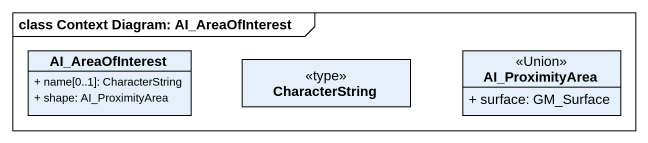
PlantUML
@startuml
mainframe class Context Diagram: AI_AreaOfInterest
hide circle
hide empty members
skinparam classAttributeIconSize 0
class AI_AreaOfInterest {
  + name[0..1]: CharacterString
  + shape: AI_ProximityArea
}
class CharacterString <<type>>
class AI_ProximityArea <<Union>> {
  + surface: GM_Surface
}
@enduml
